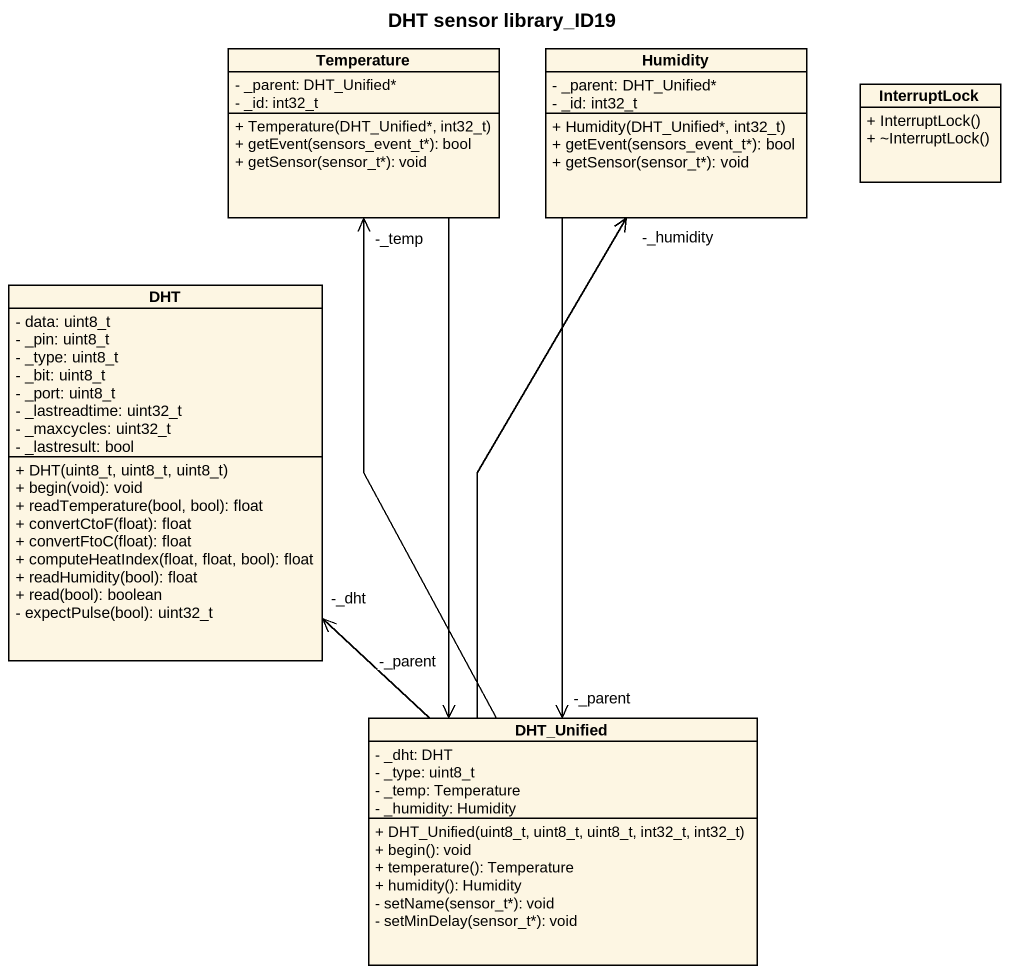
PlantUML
@startuml
title DHT sensor library_ID19
hide circle
hide empty members
skinparam classAttributeIconSize 0
class Temperature {
  - _parent: DHT_Unified*
  - _id: int32_t
  + Temperature(DHT_Unified*, int32_t)
  + getEvent(sensors_event_t*): bool
  + getSensor(sensor_t*): void
}
class Humidity {
  - _parent: DHT_Unified*
  - _id: int32_t
  + Humidity(DHT_Unified*, int32_t)
  + getEvent(sensors_event_t*): bool
  + getSensor(sensor_t*): void
}
class InterruptLock {
  + InterruptLock()
  + ~InterruptLock()
}
class DHT {
  - data: uint8_t
  - _pin: uint8_t
  - _type: uint8_t
  - _bit: uint8_t
  - _port: uint8_t
  - _lastreadtime: uint32_t
  - _maxcycles: uint32_t
  - _lastresult: bool
  + DHT(uint8_t, uint8_t, uint8_t)
  + begin(void): void
  + readTemperature(bool, bool): float
  + convertCtoF(float): float
  + convertFtoC(float): float
  + computeHeatIndex(float, float, bool): float
  + readHumidity(bool): float
  + read(bool): boolean
  - expectPulse(bool): uint32_t
}
class DHT_Unified {
  - _dht: DHT
  - _type: uint8_t
  - _temp: Temperature
  - _humidity: Humidity
  + DHT_Unified(uint8_t, uint8_t, uint8_t, int32_t, int32_t)
  + begin(): void
  + temperature(): Temperature
  + humidity(): Humidity
  - setName(sensor_t*): void
  - setMinDelay(sensor_t*): void
}
Temperature --> "-_parent" DHT_Unified
Humidity --> "-_parent" DHT_Unified
DHT_Unified -up-> "-_temp" Temperature
DHT_Unified -up-> "-_humidity" Humidity
DHT_Unified -up-> "-_dht" DHT
@enduml
